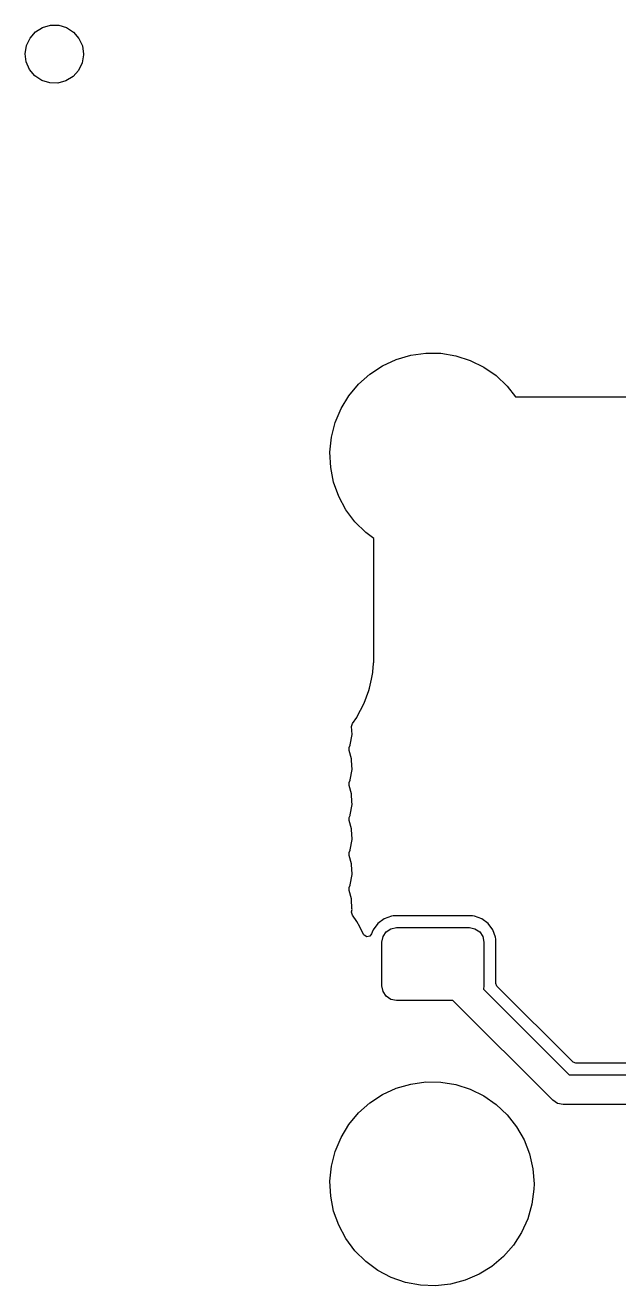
# Model space of a CAD drawing. Extents: x -27 to 355, y -108 to 35.
# Drawn here: x -26.5 to -16.32, y 11.88 to 33.5 of the extents above; entities that cross this region are included whole.
import ezdxf

# ---------------------------------------------------------------- set-up
doc = ezdxf.new("R2010")
doc.units = 0
doc.layers.add('BLACK', color=7, linetype='CONTINUOUS')

msp = doc.modelspace()

# ---------------------------------------------------------------- linework, layer by layer
at = {"layer": 'BLACK', "linetype": 'CONTINUOUS'}
for p, q in [((-26.4179, 33.2745), (-26.3241, 33.3808)), ((-26.3241, 33.3808), (-26.2042, 33.4564)), ((-26.2042, 33.4564), (-26.0679, 33.4954)), ((-26.0679, 33.4954), (-25.9261, 33.4945)), ((-25.9261, 33.4945), (-25.7903, 33.4539)), ((-25.7903, 33.4539), (-25.6713, 33.3768)), ((-25.6713, 33.3768), (-25.5788, 33.2694)), ((-26.5, 33.0061), (-26.4782, 33.1462)), ((-26.4782, 33.1462), (-26.4179, 33.2745)), ((-25.5788, 33.2694), (-25.5201, 33.1403)), ((-25.5201, 33.1403), (-25.5, 33)), ((-26.4816, 32.8655), (-26.5, 33.0061)), ((-26.4245, 32.7358), (-26.4816, 32.8655)), ((-25.5001, 32.9878), (-25.5237, 32.848)), ((-25.5, 33), (-25.5001, 32.9878)), ((-26.3333, 32.6273), (-26.4245, 32.7358)), ((-25.5855, 32.7204), (-25.6806, 32.6153)), ((-25.5237, 32.848), (-25.5855, 32.7204)), ((-26.2153, 32.5487), (-26.3333, 32.6273)), ((-26.0799, 32.5064), (-26.2153, 32.5487)), ((-25.9382, 32.5038), (-26.0799, 32.5064)), ((-25.8014, 32.5411), (-25.9382, 32.5038)), ((-25.6806, 32.6153), (-25.8014, 32.5411)), ((-20.3734, 27.6556), (-20.1379, 27.7642)), ((-20.1379, 27.7642), (-19.8888, 27.8368)), ((-19.8888, 27.8368), (-19.6318, 27.8717)), ((-19.6318, 27.8717), (-19.3725, 27.8683)), ((-19.3725, 27.8683), (-19.1165, 27.8266)), ((-19.1165, 27.8266), (-18.8694, 27.7476)), ((-18.8694, 27.7476), (-18.6368, 27.6329)), ((-20.7838, 27.3407), (-20.5903, 27.5134)), ((-20.5903, 27.5134), (-20.3734, 27.6556)), ((-18.6368, 27.6329), (-18.4237, 27.485)), ((-18.4237, 27.485), (-18.2348, 27.3073)), ((-20.9497, 27.1412), (-20.7838, 27.3407)), ((-18.2348, 27.3073), (-18.0907, 27.1245)), ((-21.0843, 26.9195), (-20.9497, 27.1412)), ((-18.0907, 27.1245), (-7.33086, 27.1245)), ((-21.1846, 26.6803), (-21.0843, 26.9195)), ((-21.2484, 26.4289), (-21.1846, 26.6803)), ((-21.2744, 26.1708), (-21.2484, 26.4289)), ((-21.262, 25.9117), (-21.2744, 26.1708)), ((-21.2114, 25.6573), (-21.262, 25.9117)), ((-21.1237, 25.4132), (-21.2114, 25.6573)), ((-21.0009, 25.1847), (-21.1237, 25.4132)), ((-20.8457, 24.9769), (-21.0009, 25.1847)), ((-20.6615, 24.7943), (-20.8457, 24.9769)), ((-20.5245, 24.6938), (-20.6615, 24.7943)), ((-20.5245, 22.722), (-20.5245, 24.6938)), ((-20.5241, 22.7147), (-20.5245, 22.722)), ((-20.5197, 22.669), (-20.5241, 22.7147)), ((-20.5375, 22.4108), (-20.5284, 22.5433)), ((-20.5284, 22.5433), (-20.527, 22.5535)), ((-20.527, 22.5535), (-20.5254, 22.561)), ((-20.5254, 22.561), (-20.5248, 22.5639)), ((-20.5248, 22.5639), (-20.5245, 22.5705)), ((-20.5245, 22.5981), (-20.5243, 22.6032)), ((-20.5245, 22.5705), (-20.5245, 22.5981)), ((-20.5243, 22.6032), (-20.5239, 22.6095)), ((-20.5239, 22.6095), (-20.5235, 22.6138)), ((-20.5235, 22.6138), (-20.5201, 22.6409)), ((-20.5201, 22.6409), (-20.5197, 22.669)), ((-20.5942, 22.128), (-20.5623, 22.2816)), ((-20.5623, 22.2816), (-20.539, 22.3934)), ((-20.539, 22.3935), (-20.5385, 22.396)), ((-20.539, 22.3934), (-20.539, 22.3935)), ((-20.5385, 22.396), (-20.5375, 22.4108)), ((-20.6858, 21.8701), (-20.6089, 22.0867)), ((-20.6089, 22.0867), (-20.595, 22.1256)), ((-20.595, 22.1256), (-20.5942, 22.128)), ((-20.595, 22.1256), (-20.595, 22.1256)), ((-20.8117, 21.6271), (-20.6858, 21.8701)), ((-20.8896, 21.5168), (-20.8132, 21.625)), ((-20.8132, 21.625), (-20.8117, 21.6271)), ((-20.9033, 21.4695), (-20.8896, 21.5168)), ((-20.8961, 21.3327), (-20.9033, 21.4695)), ((-20.9252, 21.1517), (-20.8959, 21.3286)), ((-20.8959, 21.3286), (-20.8961, 21.3327)), ((-20.9465, 21.0573), (-20.9438, 21.1052)), ((-20.9064, 20.9117), (-20.9465, 21.0573)), ((-20.9438, 21.1052), (-20.9267, 21.1479)), ((-20.9267, 21.1479), (-20.9252, 21.1517)), ((-20.9053, 20.9078), (-20.9064, 20.9117)), ((-20.9064, 20.9117), (-20.9064, 20.9117)), ((-20.9051, 20.9037), (-20.9053, 20.9078)), ((-20.904, 20.8835), (-20.9051, 20.9037)), ((-20.9051, 20.9037), (-20.9051, 20.9037)), ((-20.8959, 20.7286), (-20.904, 20.8835)), ((-20.9438, 20.5052), (-20.9267, 20.5479)), ((-20.9267, 20.5479), (-20.9252, 20.5517)), ((-20.9252, 20.5517), (-20.8959, 20.7286)), ((-20.9465, 20.4573), (-20.9438, 20.5052)), ((-20.9064, 20.3117), (-20.9465, 20.4573)), ((-20.9252, 19.9517), (-20.8959, 20.1286)), ((-20.9053, 20.3078), (-20.9064, 20.3117)), ((-20.9064, 20.3117), (-20.9064, 20.3117)), ((-20.9051, 20.3037), (-20.9053, 20.3078)), ((-20.8986, 20.179), (-20.9051, 20.3037)), ((-20.9051, 20.3037), (-20.9051, 20.3037)), ((-20.8959, 20.1286), (-20.8986, 20.179)), ((-20.9465, 19.8573), (-20.9438, 19.9052)), ((-20.9438, 19.9052), (-20.9292, 19.9418)), ((-20.9292, 19.9418), (-20.9252, 19.9517)), ((-20.9064, 19.7117), (-20.9465, 19.8573)), ((-20.9053, 19.7078), (-20.9064, 19.7117)), ((-20.9064, 19.7117), (-20.9064, 19.7117)), ((-20.9051, 19.7037), (-20.9053, 19.7078)), ((-20.8962, 19.5346), (-20.9051, 19.7037)), ((-20.9051, 19.7037), (-20.9051, 19.7037)), ((-20.9252, 19.3517), (-20.8959, 19.5286)), ((-20.8959, 19.5286), (-20.8962, 19.5346)), ((-20.9465, 19.2573), (-20.9438, 19.3052)), ((-20.9064, 19.1117), (-20.9465, 19.2573)), ((-20.9438, 19.3052), (-20.9267, 19.3479)), ((-20.9267, 19.3479), (-20.9252, 19.3517)), ((-20.9053, 19.1078), (-20.9064, 19.1117)), ((-20.9064, 19.1117), (-20.9064, 19.1117)), ((-20.9051, 19.1037), (-20.9053, 19.1078)), ((-20.8963, 18.935), (-20.9051, 19.1037)), ((-20.9051, 19.1037), (-20.9051, 19.1037)), ((-20.9252, 18.7517), (-20.8959, 18.9286)), ((-20.8959, 18.9286), (-20.8963, 18.935)), ((-20.9465, 18.6573), (-20.9438, 18.7052)), ((-20.9064, 18.5117), (-20.9465, 18.6573)), ((-20.9438, 18.7052), (-20.9267, 18.7479)), ((-20.9267, 18.7479), (-20.9252, 18.7517)), ((-20.9053, 18.5078), (-20.9064, 18.5117)), ((-20.9064, 18.5117), (-20.9064, 18.5117)), ((-20.9051, 18.5037), (-20.9053, 18.5078)), ((-20.8968, 18.3458), (-20.9051, 18.5037)), ((-20.9051, 18.5037), (-20.9051, 18.5037)), ((-20.9032, 18.283), (-20.9025, 18.289)), ((-20.8897, 18.2334), (-20.9032, 18.283)), ((-20.9025, 18.289), (-20.8959, 18.3286)), ((-20.8959, 18.3286), (-20.8968, 18.3458)), ((-20.8117, 18.1229), (-20.8897, 18.2334)), ((-20.3462, 18.1716), (-20.4551, 18.0911)), ((-20.2184, 18.2165), (-20.3462, 18.1716)), ((-20.2138, 18.217), (-20.2184, 18.2165)), ((-20.1886, 18.2193), (-20.2138, 18.217)), ((-20.2138, 18.217), (-20.2138, 18.217)), ((-20.1868, 18.2195), (-20.1886, 18.2193)), ((-20.1886, 18.2193), (-20.1886, 18.2193)), ((-18.8292, 18.2195), (-20.1868, 18.2195)), ((-18.8274, 18.2193), (-18.8292, 18.2195)), ((-18.8022, 18.217), (-18.8274, 18.2193)), ((-18.8274, 18.2193), (-18.8274, 18.2193)), ((-18.7976, 18.2165), (-18.8022, 18.217)), ((-18.8022, 18.217), (-18.8022, 18.217)), ((-18.6698, 18.1716), (-18.7976, 18.2165)), ((-18.5608, 18.0911), (-18.6698, 18.1716)), ((-20.7641, 18.031), (-20.8117, 18.1229)), ((-20.6978, 17.9029), (-20.7641, 18.031)), ((-20.5406, 17.968), (-20.5601, 17.9126)), ((-20.5356, 17.9822), (-20.5406, 17.968)), ((-20.4551, 18.0911), (-20.5356, 17.9822)), ((-20.364, 17.8647), (-20.3098, 17.9458)), ((-20.3098, 17.9458), (-20.2287, 18)), ((-20.2287, 18), (-20.133, 18.019)), ((-20.133, 18.019), (-18.883, 18.019)), ((-18.883, 18.019), (-18.7873, 18)), ((-18.7873, 18), (-18.7062, 17.9458)), ((-18.7062, 17.9458), (-18.652, 17.8647)), ((-18.4804, 17.9822), (-18.5608, 18.0911)), ((-18.4355, 17.8544), (-18.4804, 17.9822)), ((-20.6881, 17.8885), (-20.6978, 17.9029)), ((-20.6432, 17.8633), (-20.6881, 17.8885)), ((-20.5927, 17.8728), (-20.6432, 17.8633)), ((-20.5601, 17.9126), (-20.5927, 17.8728)), ((-20.383, 17.769), (-20.364, 17.8647)), ((-20.383, 17.019), (-20.383, 17.769)), ((-18.652, 17.8647), (-18.633, 17.769)), ((-18.633, 17.769), (-18.633, 17.019)), ((-18.4325, 17.8228), (-18.4355, 17.8544)), ((-18.4325, 17.0686), (-18.4325, 17.8228)), ((-20.364, 16.9233), (-20.383, 17.019)), ((-20.3098, 16.8422), (-20.364, 16.9233)), ((-18.633, 17.019), (-18.6437, 16.9651)), ((-18.6437, 16.9651), (-17.1706, 15.492)), ((-18.4322, 17.0621), (-18.4325, 17.0686)), ((-18.4105, 17.0154), (-18.4322, 17.0621)), ((-17.1096, 15.7145), (-18.4105, 17.0154)), ((-20.2287, 16.788), (-20.3098, 16.8422)), ((-20.133, 16.769), (-20.2287, 16.788)), ((-19.166, 16.769), (-20.133, 16.769)), ((-17.4554, 15.0584), (-19.166, 16.769)), ((-17.1047, 15.7101), (-17.1096, 15.7145)), ((-17.0564, 15.6925), (-17.1047, 15.7101)), ((-15.0284, 15.6925), (-17.0564, 15.6925)), ((-19.8888, 15.3368), (-19.6318, 15.3717)), ((-19.6318, 15.3717), (-19.3725, 15.3683)), ((-19.3725, 15.3683), (-19.1165, 15.3266)), ((-17.1706, 15.492), (-14.9142, 15.492)), ((-20.5903, 15.0134), (-20.3734, 15.1556)), ((-20.3734, 15.1556), (-20.1379, 15.2642)), ((-20.1379, 15.2642), (-19.8888, 15.3368)), ((-19.1165, 15.3266), (-18.8694, 15.2476)), ((-18.8694, 15.2476), (-18.6368, 15.1329)), ((-20.7838, 14.8407), (-20.5903, 15.0134)), ((-18.6368, 15.1329), (-18.4237, 14.985)), ((-18.4237, 14.985), (-18.2348, 14.8073)), ((-17.373, 15.0033), (-17.4554, 15.0584)), ((-17.2758, 14.984), (-17.373, 15.0033)), ((-14.809, 14.984), (-17.2758, 14.984)), ((-20.9497, 14.6412), (-20.7838, 14.8407)), ((-18.2348, 14.8073), (-18.0742, 14.6036)), ((-21.0843, 14.4195), (-20.9497, 14.6412)), ((-18.0742, 14.6036), (-17.9455, 14.3784)), ((-21.1846, 14.1803), (-21.0843, 14.4195)), ((-17.9455, 14.3784), (-17.8515, 14.1366)), ((-21.2484, 13.9289), (-21.1846, 14.1803)), ((-17.8515, 14.1366), (-17.7942, 13.8837)), ((-21.2744, 13.6708), (-21.2484, 13.9289)), ((-17.7942, 13.8837), (-17.775, 13.625)), ((-21.262, 13.4117), (-21.2744, 13.6708)), ((-17.775, 13.625), (-17.7774, 13.5334)), ((-21.2114, 13.1573), (-21.262, 13.4117)), ((-17.7774, 13.5334), (-17.8101, 13.2761)), ((-17.8101, 13.2761), (-17.8805, 13.0265)), ((-21.1237, 12.9132), (-21.2114, 13.1573)), ((-17.8805, 13.0265), (-17.9871, 12.79)), ((-21.0009, 12.6847), (-21.1237, 12.9132)), ((-17.9871, 12.79), (-18.1274, 12.5718)), ((-20.8457, 12.4769), (-21.0009, 12.6847)), ((-18.1274, 12.5718), (-18.2984, 12.3768)), ((-20.6615, 12.2943), (-20.8457, 12.4769)), ((-18.2984, 12.3768), (-18.4964, 12.2092)), ((-20.4524, 12.1409), (-20.6615, 12.2943)), ((-20.2228, 12.0201), (-20.4524, 12.1409)), ((-18.4964, 12.2092), (-18.7169, 12.0727)), ((-19.9779, 11.9346), (-20.2228, 12.0201)), ((-19.7231, 11.8862), (-19.9779, 11.9346)), ((-19.2061, 11.9043), (-19.4639, 11.8761)), ((-18.9553, 11.9703), (-19.2061, 11.9043)), ((-18.7169, 12.0727), (-18.9553, 11.9703)), ((-19.4639, 11.8761), (-19.7231, 11.8862))]:
    msp.add_line(p, q, dxfattribs=at)

doc.saveas('drawing.dxf')
